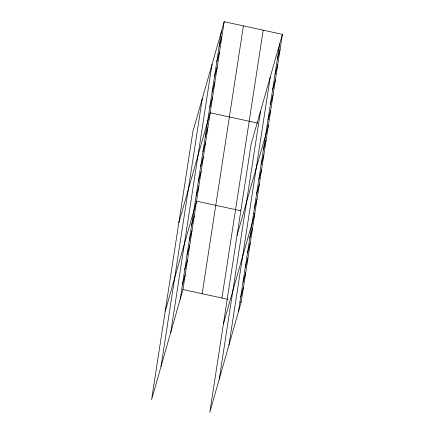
<?xml version="1.0" encoding="UTF-8"?>
<svg xmlns="http://www.w3.org/2000/svg" width="434" height="434" viewBox="0 0 434 434"><rect width="100%" height="100%" fill="white"/><g stroke="black" fill="none" stroke-linecap="round" stroke-linejoin="round"><path stroke-width="0.65" d="M161.036 366.464L202.287 98.627M170.774 332.276L212.025 64.444M180.224 299.097L221.476 31.259M224.199 21.7L192.837 131.811L151.585 399.643L182.947 289.538L224.199 21.7L282.415 34.357L241.163 302.189L209.801 412.3L251.053 144.462L282.415 34.357M202.163 293.715L243.409 25.877M221.953 298.017L263.205 30.179M219.251 379.121L260.503 111.283M228.989 344.932L270.241 77.095M238.44 311.753L279.691 43.915M219.137 46.438L221.861 36.879M216.799 61.617L219.523 52.053M214.461 76.791L217.184 67.232M212.128 91.97L214.852 82.411M209.79 107.149L212.514 97.585M178.808 222.875L210.175 112.764L257.791 123.115M205.184 137.057L207.908 127.493M202.911 151.786L205.635 142.227M200.644 166.52L203.367 156.956M198.376 181.249L201.099 171.69M196.108 195.978L198.832 186.419M165.197 311.259L196.564 201.148L240.865 210.783M191.568 225.441L194.291 215.882M189.3 240.176L192.023 230.611M187.032 254.904L189.756 245.346M184.765 269.633L187.488 260.075M182.492 284.368L185.22 274.803M277.353 59.095L280.076 49.53M275.02 74.268L277.744 64.709M272.682 89.447L275.406 79.889M270.344 104.627L273.067 95.062M268.006 119.8L270.729 110.241M237.024 235.526L268.391 125.421L267.067 125.133M263.4 149.714L266.123 140.149M261.132 164.443L263.856 154.884M258.859 179.171L261.583 169.613M256.592 193.906L259.315 184.341M254.324 208.635L257.047 199.076M223.412 323.916L254.78 213.805L253.456 213.517M249.789 238.098L252.512 228.534M247.516 252.827L250.239 243.268M245.248 267.561L247.971 257.997M242.98 282.29L245.704 272.731M240.713 297.019L243.436 287.46M182.947 289.538L227.915 299.314M239.839 301.901L241.163 302.189"/></g></svg>
